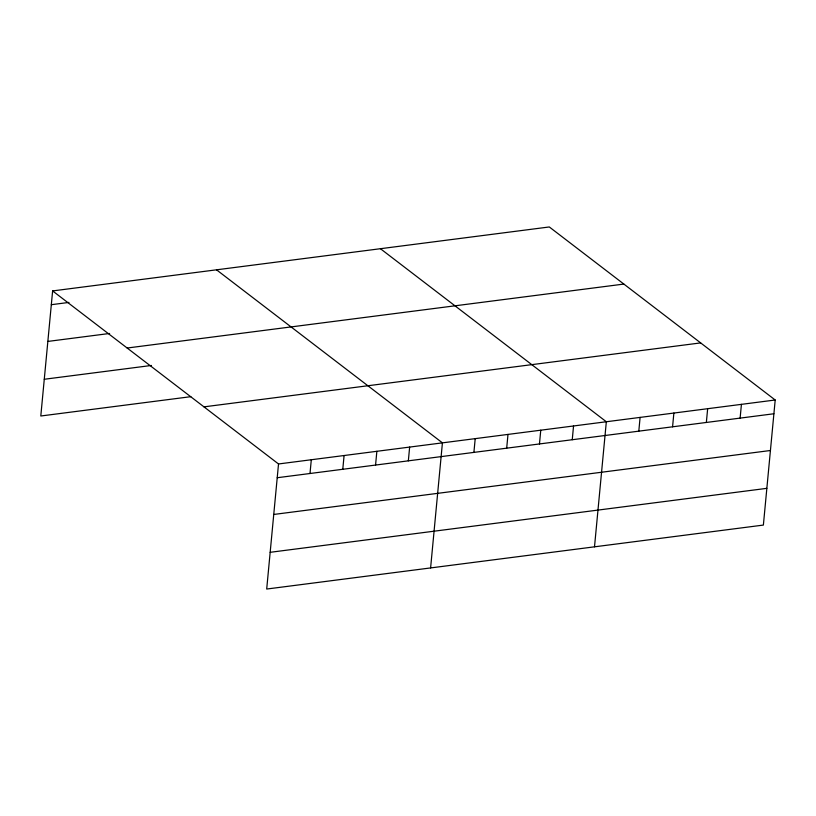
<?xml version="1.0" encoding="UTF-8"?>
<svg xmlns="http://www.w3.org/2000/svg" width="816" height="816" viewBox="0 0 816 816"><rect width="100%" height="100%" fill="white"/><g stroke="black" fill="none" stroke-linecap="round" stroke-linejoin="round"><path stroke-width="1.22" d="M52.622 290.924L278.521 463.967L266.699 589.04L763.378 525.076L775.2 400.003L549.301 226.96L52.622 290.924L40.8 415.997L190.832 396.678M309.998 473.504L311.304 459.745M342.781 469.282L344.087 455.522M375.564 465.069L376.859 451.299M408.347 460.846L409.642 447.076M430.603 567.926L442.425 442.853L216.526 269.821M473.902 452.401L475.208 438.631M506.685 448.178L507.991 434.418M539.468 443.955L540.763 430.195M572.251 439.732L573.546 425.972M594.507 546.822L606.329 421.75L380.429 248.707M638.806 431.164L640.101 417.394M672.578 426.819L673.873 413.049M706.35 422.464L707.656 408.704M740.122 418.118L741.428 404.348M51.326 304.694L68.972 302.42M47.848 341.425L109.63 333.469M127.174 348.024L623.852 284.07M44.268 379.267L151.439 365.466M203.969 406.858L700.658 342.904M278.521 463.967L775.2 400.003M277.216 477.727L773.894 413.763M273.748 514.457L770.426 450.503M270.167 552.31L766.846 488.345"/></g></svg>
